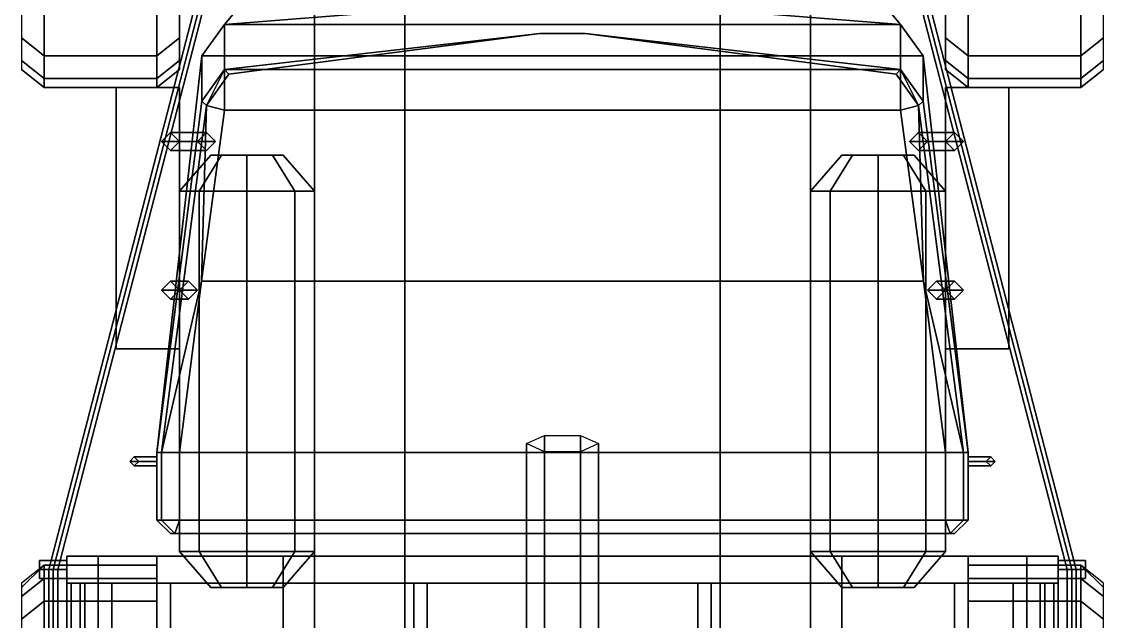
# Model space of a CAD drawing. Header units: millimetres. Extents: x -1.2 to 3, y -3.17 to 5.
# Drawn here: x -1.2 to 1.2, y -0.655 to 0.676 of the extents above; entities that cross this region are included whole.
import ezdxf

# ---------------------------------------------------------------- set-up
doc = ezdxf.new("R2010")
doc.units = ezdxf.units.MM
doc.layers.add('crane', color=1, linetype='Continuous')
doc.layers.add('mudguards', color=6, linetype='Continuous')

msp = doc.modelspace()

# ---------------------------------------------------------------- linework, layer by layer
for points in [[(-0.55, 1.14, 0.76), (-0.55, -0.46, 0.76), (-0.55, -0.46, 0.89), (-0.55, 1.14, 0.89)], [(-0.35, 1.14, 0.76), (-0.35, -0.46, 0.76), (-0.55, -0.46, 0.76), (-0.55, 1.14, 0.76)], [(-0.35, -0.46, 0.89), (-0.35, -0.46, 0.76), (-0.35, 1.14, 0.76), (-0.35, 1.14, 0.89)], [(0.35, 1.14, 0.76), (0.35, -0.46, 0.76), (0.35, -0.46, 0.89), (0.35, 1.14, 0.89)], [(0.55, 1.14, 0.76), (0.55, -0.46, 0.76), (0.35, -0.46, 0.76), (0.35, 1.14, 0.76)], [(0.55, -0.46, 0.89), (0.55, -0.46, 0.76), (0.55, 1.14, 0.76), (0.55, 1.14, 0.89)], [(-0.7, 0.73, 0.78), (-0.75, 0.67, 0.78), (-0.75, 0.67, 1.77), (-0.7, 0.73, 1.74)], [(0, 0.73, 1.77), (-0.75, 0.67, 1.77), (0.75, 0.67, 1.77), (0, 0.73, 1.77)], [(0.7, 0.73, 0.78), (0.75, 0.67, 0.78), (-0.75, 0.67, 0.78), (-0.7, 0.73, 0.78)], [(-0.7, 0.73, 1.74), (-0.75, 0.67, 1.77), (0, 0.73, 1.77)], [(0, 0.73, 1.77), (0.75, 0.67, 1.77), (0.7, 0.73, 1.74), (0, 0.73, 1.77)], [(0.75, 0.67, 1.77), (0.75, 0.67, 0.78), (0.7, 0.73, 0.78), (0.7, 0.73, 1.74)], [(-0.75, 0.67, 0.78), (-0.8, 0.6, 0.78), (-0.8, 0.6, 1.77), (-0.75, 0.67, 1.77)], [(0.75, 0.67, 0.78), (0.8, 0.6, 0.78), (-0.8, 0.6, 0.78), (-0.75, 0.67, 0.78)], [(-0.75, 0.67, 1.77), (-0.8, 0.6, 1.77), (-0.8, 0.5, 2.41), (-0.75, 0.57, 2.41)], [(0.75, 0.57, 2.41), (0.75, 0.67, 1.77), (-0.75, 0.67, 1.77), (-0.75, 0.57, 2.41)], [(-0.05, 0.65, 2.42), (-0.75, 0.57, 2.53), (0.75, 0.57, 2.53), (0.05, 0.65, 2.42)], [(0.05, 0.65, 2.42), (0.75, 0.57, 2.41), (-0.75, 0.57, 2.41), (-0.05, 0.65, 2.42)], [(-0.05, 0.65, 2.42), (-0.75, 0.57, 2.41), (-0.74, 0.56, 2.46), (-0.05, 0.65, 2.42)], [(-0.05, 0.65, 2.42), (-0.74, 0.56, 2.46), (-0.75, 0.57, 2.53), (-0.05, 0.65, 2.42)], [(0.74, 0.56, 2.46), (0.75, 0.57, 2.41), (0.05, 0.65, 2.42)], [(0.75, 0.57, 2.53), (0.74, 0.56, 2.46), (0.05, 0.65, 2.42)], [(0.8, 0.6, 1.77), (0.8, 0.6, 0.78), (0.75, 0.67, 0.78), (0.75, 0.67, 1.77)], [(0.8, 0.5, 2.41), (0.8, 0.6, 1.77), (0.75, 0.67, 1.77), (0.75, 0.57, 2.41)], [(-0.8, 0.6, 1.77), (-0.8, 0.6, 0.89), (-0.9, -0.28, 0.89), (-0.9, -0.28, 1.77)], [(-0.9, -0.28, 0.89), (-0.8, 0.6, 0.89), (0.8, 0.6, 0.89), (0.9, -0.28, 0.89)], [(-0.8, 0.5, 2.41), (-0.8, 0.6, 1.77), (-0.9, -0.28, 1.77), (-0.9, -0.28, 2.41)], [(0.9, -0.28, 1.77), (0.8, 0.6, 1.77), (0.8, 0.5, 2.41), (0.9, -0.28, 2.41)], [(0.9, -0.28, 0.89), (0.8, 0.6, 0.89), (0.8, 0.6, 1.77), (0.9, -0.28, 1.77)], [(-0.75, 0.57, 2.41), (-0.8, 0.5, 2.41), (-0.79, 0.49, 2.46), (-0.74, 0.56, 2.46)], [(-0.74, 0.56, 2.46), (-0.79, 0.49, 2.46), (-0.79, 0.49, 2.46), (-0.75, 0.57, 2.53)], [(-0.75, 0.57, 2.53), (-0.79, 0.49, 2.46), (-0.79, 0.49, 2.46), (-0.75, 0.48, 2.58)], [(0.75, 0.48, 2.58), (0.75, 0.57, 2.53), (-0.75, 0.57, 2.53), (-0.75, 0.48, 2.58)], [(0.79, 0.49, 2.46), (0.8, 0.5, 2.41), (0.75, 0.57, 2.41), (0.74, 0.56, 2.46)], [(0.79, 0.49, 2.46), (0.79, 0.49, 2.46), (0.74, 0.56, 2.46), (0.75, 0.57, 2.53)], [(0.79, 0.49, 2.46), (0.79, 0.49, 2.46), (0.75, 0.57, 2.53), (0.75, 0.48, 2.58)], [(-0.99, 0.53, 0.68), (-0.99, -0.05, 0.68), (-0.85, -0.05, 0.68), (-0.85, 0.53, 0.68)], [(-0.85, 0.53, 0.68), (-0.85, 0.53, 0.65), (-0.99, 0.53, 0.65), (-0.99, 0.53, 0.68)], [(-0.99, 0.53, 0.65), (-0.99, -0.05, 0.65), (-0.99, -0.05, 0.68), (-0.99, 0.53, 0.68)], [(-0.85, 0.53, 0.65), (-0.85, -0.05, 0.65), (-0.99, -0.05, 0.65), (-0.99, 0.53, 0.65)], [(-0.85, -0.05, 0.68), (-0.85, -0.05, 0.65), (-0.85, 0.53, 0.65), (-0.85, 0.53, 0.68)], [(0.85, 0.53, 0.65), (0.85, -0.05, 0.65), (0.85, -0.05, 0.68), (0.85, 0.53, 0.68)], [(0.99, 0.53, 0.68), (0.99, 0.53, 0.65), (0.85, 0.53, 0.65), (0.85, 0.53, 0.68)], [(0.99, 0.53, 0.65), (0.99, -0.05, 0.65), (0.85, -0.05, 0.65), (0.85, 0.53, 0.65)], [(0.85, 0.53, 0.68), (0.85, -0.05, 0.68), (0.99, -0.05, 0.68), (0.99, 0.53, 0.68)], [(0.99, -0.05, 0.68), (0.99, -0.05, 0.65), (0.99, 0.53, 0.65), (0.99, 0.53, 0.68)], [(-0.79, 0.49, 2.46), (-0.8, 0.5, 2.41), (-0.9, -0.28, 2.41), (-0.89, -0.28, 2.46)], [(-0.8013, 0.1, 2.62), (-0.79, 0.49, 2.46), (-0.89, -0.28, 2.46), (-0.8013, 0.1, 2.62)], [(-0.75, 0.48, 2.58), (-0.79, 0.49, 2.46), (-0.79, 0.49, 2.46), (-0.8013, 0.1, 2.62)], [(0.8013, 0.1, 2.62), (0.75, 0.48, 2.58), (-0.75, 0.48, 2.58), (-0.8013, 0.1, 2.62)], [(0.79, 0.49, 2.46), (0.79, 0.49, 2.46), (0.75, 0.48, 2.58), (0.8013, 0.1, 2.62)], [(0.9, -0.28, 2.41), (0.8, 0.5, 2.41), (0.79, 0.49, 2.46), (0.89, -0.28, 2.46)], [(0.89, -0.28, 2.46), (0.79, 0.49, 2.46), (0.8013, 0.1, 2.62)], [(-0.87, 0.43, 0.71), (-0.89, 0.41, 0.71), (-0.81, 0.41, 0.89), (-0.79, 0.43, 0.89)], [(-0.87, 0.43, 0.68), (-0.89, 0.41, 0.68), (-0.89, 0.41, 0.71), (-0.87, 0.43, 0.71)], [(-0.89, 0.41, 0.71), (-0.87, 0.39, 0.71), (-0.79, 0.39, 0.89), (-0.81, 0.41, 0.89)], [(-0.89, 0.41, 0.68), (-0.87, 0.39, 0.68), (-0.87, 0.39, 0.71), (-0.89, 0.41, 0.71)], [(-0.85, 0.41, 0.71), (-0.87, 0.43, 0.71), (-0.79, 0.43, 0.89), (-0.77, 0.41, 0.89)], [(-0.85, 0.41, 0.68), (-0.87, 0.43, 0.68), (-0.87, 0.43, 0.71), (-0.85, 0.41, 0.71)], [(-0.87, 0.39, 0.71), (-0.85, 0.41, 0.71), (-0.77, 0.41, 0.89), (-0.79, 0.39, 0.89)], [(-0.87, 0.39, 0.68), (-0.85, 0.41, 0.68), (-0.85, 0.41, 0.71), (-0.87, 0.39, 0.71)], [(0.87, 0.43, 0.71), (0.85, 0.41, 0.71), (0.77, 0.41, 0.89), (0.79, 0.43, 0.89)], [(0.85, 0.41, 0.71), (0.87, 0.39, 0.71), (0.79, 0.39, 0.89), (0.77, 0.41, 0.89)], [(0.89, 0.41, 0.71), (0.87, 0.43, 0.71), (0.79, 0.43, 0.89), (0.81, 0.41, 0.89)], [(0.87, 0.39, 0.71), (0.89, 0.41, 0.71), (0.81, 0.41, 0.89), (0.79, 0.39, 0.89)], [(0.87, 0.43, 0.68), (0.85, 0.41, 0.68), (0.85, 0.41, 0.71), (0.87, 0.43, 0.71)], [(0.85, 0.41, 0.68), (0.87, 0.39, 0.68), (0.87, 0.39, 0.71), (0.85, 0.41, 0.71)], [(0.89, 0.41, 0.68), (0.87, 0.43, 0.68), (0.87, 0.43, 0.71), (0.89, 0.41, 0.71)], [(0.87, 0.39, 0.68), (0.89, 0.41, 0.68), (0.89, 0.41, 0.71), (0.87, 0.39, 0.71)], [(-0.8061, 0.3, 0.6039), (-0.85, 0.3, 0.71), (-0.78, 0.38, 0.71), (-0.7566, 0.38, 0.6534)], [(-0.85, 0.3, 0.71), (-0.8061, 0.3, 0.8161), (-0.7566, 0.38, 0.7666), (-0.78, 0.38, 0.71)], [(-0.8061, 0.3, 0.8161), (-0.7, 0.3, 0.86), (-0.7, 0.38, 0.79), (-0.7566, 0.38, 0.7666)], [(-0.7, 0.3, 0.56), (-0.8061, 0.3, 0.6039), (-0.7566, 0.38, 0.6534), (-0.7, 0.38, 0.63)], [(-0.6434, 0.38, 0.6534), (-0.78, 0.38, 0.71), (-0.7566, 0.38, 0.7666), (-0.62, 0.38, 0.71)], [(-0.7, 0.38, 0.63), (-0.7566, 0.38, 0.6534), (-0.78, 0.38, 0.71), (-0.6434, 0.38, 0.6534)], [(-0.62, 0.38, 0.71), (-0.7566, 0.38, 0.7666), (-0.7, 0.38, 0.79), (-0.6434, 0.38, 0.7666)], [(-0.7, 0.3, 0.86), (-0.5939, 0.3, 0.8161), (-0.6434, 0.38, 0.7666), (-0.7, 0.38, 0.79)], [(-0.5939, 0.3, 0.6039), (-0.7, 0.3, 0.56), (-0.7, 0.38, 0.63), (-0.6434, 0.38, 0.6534)], [(-0.55, 0.3, 0.71), (-0.5939, 0.3, 0.6039), (-0.6434, 0.38, 0.6534), (-0.62, 0.38, 0.71)], [(-0.5939, 0.3, 0.8161), (-0.55, 0.3, 0.71), (-0.62, 0.38, 0.71), (-0.6434, 0.38, 0.7666)], [(0.55, 0.3, 0.71), (0.5939, 0.3, 0.8161), (0.6434, 0.38, 0.7666), (0.62, 0.38, 0.71)], [(0.5939, 0.3, 0.6039), (0.55, 0.3, 0.71), (0.62, 0.38, 0.71), (0.6434, 0.38, 0.6534)], [(0.7, 0.3, 0.56), (0.5939, 0.3, 0.6039), (0.6434, 0.38, 0.6534), (0.7, 0.38, 0.63)], [(0.5939, 0.3, 0.8161), (0.7, 0.3, 0.86), (0.7, 0.38, 0.79), (0.6434, 0.38, 0.7666)], [(0.7566, 0.38, 0.6534), (0.62, 0.38, 0.71), (0.6434, 0.38, 0.7666), (0.78, 0.38, 0.71)], [(0.7, 0.38, 0.63), (0.6434, 0.38, 0.6534), (0.62, 0.38, 0.71), (0.7566, 0.38, 0.6534)], [(0.78, 0.38, 0.71), (0.6434, 0.38, 0.7666), (0.7, 0.38, 0.79), (0.7566, 0.38, 0.7666)], [(0.8061, 0.3, 0.6039), (0.7, 0.3, 0.56), (0.7, 0.38, 0.63), (0.7566, 0.38, 0.6534)], [(0.7, 0.3, 0.86), (0.8061, 0.3, 0.8161), (0.7566, 0.38, 0.7666), (0.7, 0.38, 0.79)], [(0.8061, 0.3, 0.8161), (0.85, 0.3, 0.71), (0.78, 0.38, 0.71), (0.7566, 0.38, 0.7666)], [(0.85, 0.3, 0.71), (0.8061, 0.3, 0.6039), (0.7566, 0.38, 0.6534), (0.78, 0.38, 0.71)], [(-0.8061, 0.3, 0.8161), (-0.85, 0.3, 0.71), (-0.85, -0.5, 0.71), (-0.8061, -0.5, 0.8161)], [(-0.85, 0.3, 0.71), (-0.8061, 0.3, 0.6039), (-0.8061, -0.5, 0.6039), (-0.85, -0.5, 0.71)], [(-0.7, 0.3, 0.86), (-0.8061, 0.3, 0.8161), (-0.8061, -0.5, 0.8161), (-0.7, -0.5, 0.86)], [(-0.8061, 0.3, 0.6039), (-0.7, 0.3, 0.56), (-0.7, -0.5, 0.56), (-0.8061, -0.5, 0.6039)], [(-0.5939, 0.3, 0.8161), (-0.7, 0.3, 0.86), (-0.7, -0.5, 0.86), (-0.5939, -0.5, 0.8161)], [(-0.7, 0.3, 0.56), (-0.5939, 0.3, 0.6039), (-0.5939, -0.5, 0.6039), (-0.7, -0.5, 0.56)], [(-0.55, 0.3, 0.71), (-0.5939, 0.3, 0.8161), (-0.5939, -0.5, 0.8161), (-0.55, -0.5, 0.71)], [(-0.5939, 0.3, 0.6039), (-0.55, 0.3, 0.71), (-0.55, -0.5, 0.71), (-0.5939, -0.5, 0.6039)], [(0.5939, 0.3, 0.8161), (0.55, 0.3, 0.71), (0.55, -0.5, 0.71), (0.5939, -0.5, 0.8161)], [(0.55, 0.3, 0.71), (0.5939, 0.3, 0.6039), (0.5939, -0.5, 0.6039), (0.55, -0.5, 0.71)], [(0.5939, 0.3, 0.6039), (0.7, 0.3, 0.56), (0.7, -0.5, 0.56), (0.5939, -0.5, 0.6039)], [(0.7, 0.3, 0.86), (0.5939, 0.3, 0.8161), (0.5939, -0.5, 0.8161), (0.7, -0.5, 0.86)], [(0.7, 0.3, 0.56), (0.8061, 0.3, 0.6039), (0.8061, -0.5, 0.6039), (0.7, -0.5, 0.56)], [(0.8061, 0.3, 0.8161), (0.7, 0.3, 0.86), (0.7, -0.5, 0.86), (0.8061, -0.5, 0.8161)], [(0.85, 0.3, 0.71), (0.8061, 0.3, 0.8161), (0.8061, -0.5, 0.8161), (0.85, -0.5, 0.71)], [(0.8061, 0.3, 0.6039), (0.85, 0.3, 0.71), (0.85, -0.5, 0.71), (0.8061, -0.5, 0.6039)], [(-0.8013, 0.1, 2.62), (-0.89, -0.28, 2.46), (-0.85, -0.28, 2.62), (-0.8013, 0.1, 2.62)], [(-0.87, 0.1, 0.71), (-0.89, 0.08, 0.71), (-0.85, 0.08, 0.82), (-0.83, 0.1, 0.82)], [(-0.87, 0.1, 0.68), (-0.89, 0.08, 0.68), (-0.89, 0.08, 0.71), (-0.87, 0.1, 0.71)], [(-0.85, 0.08, 0.71), (-0.87, 0.1, 0.71), (-0.83, 0.1, 0.82), (-0.81, 0.08, 0.82)], [(-0.85, 0.08, 0.68), (-0.87, 0.1, 0.68), (-0.87, 0.1, 0.71), (-0.85, 0.08, 0.71)], [(0.85, -0.28, 2.62), (0.8013, 0.1, 2.62), (-0.8013, 0.1, 2.62), (-0.85, -0.28, 2.62)], [(-0.83, 0.1, 0.82), (-0.85, 0.08, 0.82), (-0.85, 0.08, 0.89), (-0.83, 0.1, 0.89)], [(-0.81, 0.08, 0.82), (-0.83, 0.1, 0.82), (-0.83, 0.1, 0.89), (-0.81, 0.08, 0.89)], [(0.85, -0.28, 2.62), (0.89, -0.28, 2.46), (0.8013, 0.1, 2.62)], [(0.87, 0.1, 0.71), (0.85, 0.08, 0.71), (0.81, 0.08, 0.82), (0.83, 0.1, 0.82)], [(0.83, 0.1, 0.82), (0.81, 0.08, 0.82), (0.81, 0.08, 0.89), (0.83, 0.1, 0.89)], [(0.89, 0.08, 0.71), (0.87, 0.1, 0.71), (0.83, 0.1, 0.82), (0.85, 0.08, 0.82)], [(0.85, 0.08, 0.82), (0.83, 0.1, 0.82), (0.83, 0.1, 0.89), (0.85, 0.08, 0.89)], [(0.87, 0.1, 0.68), (0.85, 0.08, 0.68), (0.85, 0.08, 0.71), (0.87, 0.1, 0.71)], [(0.89, 0.08, 0.68), (0.87, 0.1, 0.68), (0.87, 0.1, 0.71), (0.89, 0.08, 0.71)], [(-0.89, 0.08, 0.71), (-0.87, 0.06, 0.71), (-0.83, 0.06, 0.82), (-0.85, 0.08, 0.82)], [(-0.89, 0.08, 0.68), (-0.87, 0.06, 0.68), (-0.87, 0.06, 0.71), (-0.89, 0.08, 0.71)], [(-0.87, 0.06, 0.71), (-0.85, 0.08, 0.71), (-0.81, 0.08, 0.82), (-0.83, 0.06, 0.82)], [(-0.87, 0.06, 0.68), (-0.85, 0.08, 0.68), (-0.85, 0.08, 0.71), (-0.87, 0.06, 0.71)], [(-0.85, 0.08, 0.82), (-0.83, 0.06, 0.82), (-0.83, 0.06, 0.89), (-0.85, 0.08, 0.89)], [(-0.83, 0.06, 0.82), (-0.81, 0.08, 0.82), (-0.81, 0.08, 0.89), (-0.83, 0.06, 0.89)], [(0.85, 0.08, 0.71), (0.87, 0.06, 0.71), (0.83, 0.06, 0.82), (0.81, 0.08, 0.82)], [(0.81, 0.08, 0.82), (0.83, 0.06, 0.82), (0.83, 0.06, 0.89), (0.81, 0.08, 0.89)], [(0.87, 0.06, 0.71), (0.89, 0.08, 0.71), (0.85, 0.08, 0.82), (0.83, 0.06, 0.82)], [(0.83, 0.06, 0.82), (0.85, 0.08, 0.82), (0.85, 0.08, 0.89), (0.83, 0.06, 0.89)], [(0.85, 0.08, 0.68), (0.87, 0.06, 0.68), (0.87, 0.06, 0.71), (0.85, 0.08, 0.71)], [(0.87, 0.06, 0.68), (0.89, 0.08, 0.68), (0.89, 0.08, 0.71), (0.87, 0.06, 0.71)], [(-0.99, -0.05, 0.68), (-0.99, -0.05, 0.65), (-0.85, -0.05, 0.65), (-0.85, -0.05, 0.68)], [(0.85, -0.05, 0.68), (0.85, -0.05, 0.65), (0.99, -0.05, 0.65), (0.99, -0.05, 0.68)], [(-0.04, -1.3245, 0.5912), (-0.08, -1.2941, 0.6711), (-0.08, -0.2605, 0.948), (-0.04, -0.2426, 0.8811)], [(-0.08, -1.2941, 0.6711), (-0.04, -1.3603, 0.725), (-0.04, -0.2785, 1.0149), (-0.08, -0.2605, 0.948)], [(0.04, -1.3245, 0.5912), (-0.04, -1.3245, 0.5912), (-0.04, -0.2426, 0.8811), (0.04, -0.2426, 0.8811)], [(0.08, -1.2941, 0.6711), (0.04, -1.3245, 0.5912), (0.04, -0.2426, 0.8811), (0.08, -0.2605, 0.948)], [(0.04, -1.3603, 0.725), (0.08, -1.2941, 0.6711), (0.08, -0.2605, 0.948), (0.04, -0.2785, 1.0149)], [(-0.9, -0.28, 0.89), (-0.9, -0.43, 0.89), (-0.9, -0.43, 1.77), (-0.9, -0.28, 1.77)], [(0.9, -0.28, 0.89), (0.9, -0.43, 0.89), (-0.9, -0.43, 0.89), (-0.9, -0.28, 0.89)], [(-0.9, -0.28, 1.77), (-0.9, -0.43, 1.77), (-0.9, -0.43, 2.41), (-0.9, -0.28, 2.41)], [(-0.9, -0.28, 2.41), (-0.9, -0.43, 2.41), (-0.89, -0.43, 2.46), (-0.89, -0.28, 2.46)], [(-0.89, -0.28, 2.46), (-0.89, -0.43, 2.46), (-0.85, -0.43, 2.56), (-0.85, -0.28, 2.62)], [(-0.85, -0.28, 2.62), (-0.85, -0.43, 2.56), (0.85, -0.43, 2.56), (0.85, -0.28, 2.62)], [(-0.04, -1.3603, 0.725), (0.04, -1.3603, 0.725), (0.04, -0.2785, 1.0149), (-0.04, -0.2785, 1.0149)], [(0.85, -0.43, 2.56), (0.89, -0.43, 2.46), (0.89, -0.28, 2.46), (0.85, -0.28, 2.62)], [(0.89, -0.43, 2.46), (0.9, -0.43, 2.41), (0.9, -0.28, 2.41), (0.89, -0.28, 2.46)], [(0.9, -0.43, 1.77), (0.9, -0.43, 0.89), (0.9, -0.28, 0.89), (0.9, -0.28, 1.77)], [(0.9, -0.43, 2.41), (0.9, -0.43, 1.77), (0.9, -0.28, 1.77), (0.9, -0.28, 2.41)], [(-0.95, -0.29, 1.34), (-0.96, -0.3, 1.33), (-0.96, -0.3, 1.87), (-0.95, -0.29, 1.86)], [(-0.9, -0.29, 1.34), (-0.9, -0.3, 1.33), (-0.96, -0.3, 1.33), (-0.95, -0.29, 1.34)], [(-0.9, -0.3, 1.87), (-0.9, -0.29, 1.86), (-0.95, -0.29, 1.86), (-0.96, -0.3, 1.87)], [(-0.96, -0.3, 1.33), (-0.95, -0.31, 1.34), (-0.95, -0.31, 1.86), (-0.96, -0.3, 1.87)], [(-0.9, -0.3, 1.33), (-0.9, -0.31, 1.34), (-0.95, -0.31, 1.34), (-0.96, -0.3, 1.33)], [(-0.9, -0.31, 1.86), (-0.9, -0.3, 1.87), (-0.96, -0.3, 1.87), (-0.95, -0.31, 1.86)], [(-0.94, -0.3, 1.35), (-0.95, -0.29, 1.34), (-0.95, -0.29, 1.86), (-0.94, -0.3, 1.85)], [(-0.9, -0.3, 1.35), (-0.9, -0.29, 1.34), (-0.95, -0.29, 1.34), (-0.94, -0.3, 1.35)], [(-0.9, -0.29, 1.86), (-0.9, -0.3, 1.85), (-0.94, -0.3, 1.85), (-0.95, -0.29, 1.86)], [(-0.95, -0.31, 1.34), (-0.94, -0.3, 1.35), (-0.94, -0.3, 1.85), (-0.95, -0.31, 1.86)], [(-0.9, -0.31, 1.34), (-0.9, -0.3, 1.35), (-0.94, -0.3, 1.35), (-0.95, -0.31, 1.34)], [(-0.9, -0.3, 1.85), (-0.9, -0.31, 1.86), (-0.95, -0.31, 1.86), (-0.94, -0.3, 1.85)], [(0.9, -0.3, 1.33), (0.9, -0.29, 1.34), (0.95, -0.29, 1.34), (0.96, -0.3, 1.33)], [(0.9, -0.29, 1.34), (0.9, -0.3, 1.35), (0.94, -0.3, 1.35), (0.95, -0.29, 1.34)], [(0.9, -0.3, 1.85), (0.9, -0.29, 1.86), (0.95, -0.29, 1.86), (0.94, -0.3, 1.85)], [(0.9, -0.29, 1.86), (0.9, -0.3, 1.87), (0.96, -0.3, 1.87), (0.95, -0.29, 1.86)], [(0.9, -0.3, 1.35), (0.9, -0.31, 1.34), (0.95, -0.31, 1.34), (0.94, -0.3, 1.35)], [(0.9, -0.31, 1.34), (0.9, -0.3, 1.33), (0.96, -0.3, 1.33), (0.95, -0.31, 1.34)], [(0.9, -0.3, 1.87), (0.9, -0.31, 1.86), (0.95, -0.31, 1.86), (0.96, -0.3, 1.87)], [(0.9, -0.31, 1.86), (0.9, -0.3, 1.85), (0.94, -0.3, 1.85), (0.95, -0.31, 1.86)], [(0.95, -0.29, 1.34), (0.94, -0.3, 1.35), (0.94, -0.3, 1.85), (0.95, -0.29, 1.86)], [(0.94, -0.3, 1.35), (0.95, -0.31, 1.34), (0.95, -0.31, 1.86), (0.94, -0.3, 1.85)], [(0.96, -0.3, 1.33), (0.95, -0.29, 1.34), (0.95, -0.29, 1.86), (0.96, -0.3, 1.87)], [(0.95, -0.31, 1.34), (0.96, -0.3, 1.33), (0.96, -0.3, 1.87), (0.95, -0.31, 1.86)], [(-0.9, -0.43, 1.77), (-0.9, -0.43, 0.89), (0.9, -0.43, 0.89), (0.9, -0.43, 1.77)], [(0.9, -0.43, 1.77), (0.9, -0.43, 0.89), (-0.9, -0.43, 0.89), (-0.9, -0.43, 1.77)], [(-0.9, -0.43, 0.89), (-0.87, -0.46, 0.89), (-0.87, -0.46, 1.77), (-0.9, -0.43, 1.77)], [(0.9, -0.43, 0.89), (0.87, -0.46, 0.89), (-0.87, -0.46, 0.89), (-0.9, -0.43, 0.89)], [(-0.9, -0.43, 1.77), (-0.87, -0.46, 1.77), (-0.87, -0.46, 2.41), (-0.9, -0.43, 2.41)], [(-0.9, -0.43, 2.41), (-0.87, -0.46, 2.41), (-0.86, -0.46, 2.46), (-0.89, -0.43, 2.46)], [(-0.89, -0.43, 2.46), (-0.86, -0.46, 2.46), (-0.85, -0.43, 2.56)], [(-0.85, -0.43, 2.56), (-0.86, -0.46, 2.46), (0.86, -0.46, 2.46), (0.85, -0.43, 2.56)], [(0.85, -0.43, 2.56), (0.86, -0.46, 2.46), (0.89, -0.43, 2.46), (0.85, -0.43, 2.56)], [(0.86, -0.46, 2.46), (0.87, -0.46, 2.41), (0.9, -0.43, 2.41), (0.89, -0.43, 2.46)], [(0.87, -0.46, 1.77), (0.87, -0.46, 0.89), (0.9, -0.43, 0.89), (0.9, -0.43, 1.77)], [(0.87, -0.46, 2.41), (0.87, -0.46, 1.77), (0.9, -0.43, 1.77), (0.9, -0.43, 2.41)], [(-0.87, -0.46, 1.77), (-0.87, -0.46, 0.89), (0.87, -0.46, 0.89), (0.87, -0.46, 1.77)], [(-0.87, -0.46, 2.41), (-0.87, -0.46, 1.77), (0.87, -0.46, 1.77), (0.87, -0.46, 2.41)], [(-0.86, -0.46, 2.46), (-0.87, -0.46, 2.41), (0.87, -0.46, 2.41), (0.86, -0.46, 2.46)], [(-0.55, -0.46, 0.76), (-0.55, -2.06, 0.76), (-0.55, -2.17, 1.06), (-0.55, -0.46, 1.06)], [(-0.35, -0.46, 0.76), (-0.35, -2.06, 0.76), (-0.55, -2.06, 0.76), (-0.55, -0.46, 0.76)], [(-0.55, -0.46, 1.06), (-0.55, -2.17, 1.06), (-0.35, -2.17, 1.06), (-0.35, -0.46, 1.06)], [(-0.35, -2.17, 1.06), (-0.35, -2.06, 0.76), (-0.35, -0.46, 0.76), (-0.35, -0.46, 1.06)], [(0.35, -0.46, 0.76), (0.35, -2.06, 0.76), (0.35, -2.17, 1.06), (0.35, -0.46, 1.06)], [(0.55, -0.46, 0.76), (0.55, -2.06, 0.76), (0.35, -2.06, 0.76), (0.35, -0.46, 0.76)], [(0.35, -0.46, 1.06), (0.35, -2.17, 1.06), (0.55, -2.17, 1.06), (0.55, -0.46, 1.06)], [(0.55, -2.17, 1.06), (0.55, -2.06, 0.76), (0.55, -0.46, 0.76), (0.55, -0.46, 1.06)], [(-0.8061, -0.5, 0.8161), (-0.85, -0.5, 0.71), (-0.78, -0.58, 0.71), (-0.7566, -0.58, 0.7666)], [(-0.85, -0.5, 0.71), (-0.8061, -0.5, 0.6039), (-0.7566, -0.58, 0.6534), (-0.78, -0.58, 0.71)], [(-0.7, -0.5, 0.86), (-0.8061, -0.5, 0.8161), (-0.7566, -0.58, 0.7666), (-0.7, -0.58, 0.79)], [(-0.8061, -0.5, 0.6039), (-0.7, -0.5, 0.56), (-0.7, -0.58, 0.63), (-0.7566, -0.58, 0.6534)], [(-0.5939, -0.5, 0.8161), (-0.7, -0.5, 0.86), (-0.7, -0.58, 0.79), (-0.6434, -0.58, 0.7666)], [(-0.7, -0.5, 0.56), (-0.5939, -0.5, 0.6039), (-0.6434, -0.58, 0.6534), (-0.7, -0.58, 0.63)], [(-0.55, -0.5, 0.71), (-0.5939, -0.5, 0.8161), (-0.6434, -0.58, 0.7666), (-0.62, -0.58, 0.71)], [(-0.5939, -0.5, 0.6039), (-0.55, -0.5, 0.71), (-0.62, -0.58, 0.71), (-0.6434, -0.58, 0.6534)], [(0.5939, -0.5, 0.8161), (0.55, -0.5, 0.71), (0.62, -0.58, 0.71), (0.6434, -0.58, 0.7666)], [(0.55, -0.5, 0.71), (0.5939, -0.5, 0.6039), (0.6434, -0.58, 0.6534), (0.62, -0.58, 0.71)], [(0.5939, -0.5, 0.6039), (0.7, -0.5, 0.56), (0.7, -0.58, 0.63), (0.6434, -0.58, 0.6534)], [(0.7, -0.5, 0.86), (0.5939, -0.5, 0.8161), (0.6434, -0.58, 0.7666), (0.7, -0.58, 0.79)], [(0.7, -0.5, 0.56), (0.8061, -0.5, 0.6039), (0.7566, -0.58, 0.6534), (0.7, -0.58, 0.63)], [(0.8061, -0.5, 0.8161), (0.7, -0.5, 0.86), (0.7, -0.58, 0.79), (0.7566, -0.58, 0.7666)], [(0.85, -0.5, 0.71), (0.8061, -0.5, 0.8161), (0.7566, -0.58, 0.7666), (0.78, -0.58, 0.71)], [(0.8061, -0.5, 0.6039), (0.85, -0.5, 0.71), (0.78, -0.58, 0.71), (0.7566, -0.58, 0.6534)], [(1.1, -0.51, 1.17), (1.1, -0.7, 1.17), (-1.1, -0.7, 1.17), (-1.1, -0.51, 1.17)], [(-1.1, -0.57, 1.91), (-1.1, -0.57, 2.55), (-1.1, -0.51, 2.55), (-1.1, -0.51, 1.17)], [(-1.1, -0.51, 1.17), (-1.1, -0.51, 2.55), (1.1, -0.51, 2.55), (1.1, -0.51, 1.17)], [(-1.1, -0.57, 2.55), (-1.03, -0.57, 2.62), (-1.03, -0.51, 2.62), (-1.1, -0.51, 2.55)], [(-1.1, -0.51, 2.55), (-1.03, -0.51, 2.62), (1.03, -0.51, 2.62), (1.1, -0.51, 2.55)], [(-1.1, -0.51, 1.17), (-1.1, -0.7, 1.17), (-1.1, -0.88, 1.36), (-1.1, -0.57, 1.91)], [(0.9, -0.51, 2.69), (1.03, -0.51, 2.62), (-1.03, -0.51, 2.62), (-0.9, -0.51, 2.69)], [(-1.03, -0.51, 2.62), (-1.03, -0.57, 2.62), (-0.9, -0.57, 2.69), (-0.9, -0.51, 2.69)], [(-0.9, -0.51, 2.69), (-0.9, -0.57, 2.69), (0.9, -0.57, 2.69), (0.9, -0.51, 2.69)], [(-0.62, -0.51, 1.1), (-0.62, -2.81, 1.1), (-0.62, -2.81, 1.17), (-0.62, -0.51, 1.17)], [(0.62, -0.51, 1.17), (0.62, -0.51, 1.1), (-0.62, -0.51, 1.1), (-0.62, -0.51, 1.17)], [(0.62, -0.51, 1.1), (0.62, -2.81, 1.1), (-0.62, -2.81, 1.1), (-0.62, -0.51, 1.1)], [(0.62, -2.81, 1.17), (0.62, -2.81, 1.1), (0.62, -0.51, 1.1), (0.62, -0.51, 1.17)], [(0.9, -0.57, 2.69), (1.03, -0.57, 2.62), (1.03, -0.51, 2.62), (0.9, -0.51, 2.69)], [(1.03, -0.51, 2.62), (1.03, -0.57, 2.62), (1.1, -0.57, 2.55), (1.1, -0.51, 2.55)], [(1.1, -0.51, 2.55), (1.1, -0.57, 2.55), (1.1, -0.57, 1.91), (1.1, -0.51, 1.17)], [(1.1, -0.88, 1.36), (1.1, -0.7, 1.17), (1.1, -0.51, 1.17), (1.1, -0.57, 1.91)], [(1.1, -0.57, 1.91), (1.1, -0.57, 2.55), (-1.1, -0.57, 2.55), (-1.1, -0.57, 1.91)], [(1.1, -0.57, 2.55), (1.03, -0.57, 2.62), (-1.03, -0.57, 2.62), (-1.1, -0.57, 2.55)], [(-1.1, -1.35, 1.53), (-1.1, -1.46, 1.53), (-1.1, -3.14, 1.91), (-1.1, -0.57, 1.91)], [(-1.1, -0.57, 1.91), (-1.1, -3.17, 1.91), (-1.07, -3.14, 1.91), (-1.07, -0.57, 1.91)], [(-1.1, -0.88, 1.36), (-1.1, -1.11, 1.48), (-1.1, -1.11, 1.48), (-1.1, -0.57, 1.91)], [(-1.1, -1.11, 1.48), (-1.1, -1.35, 1.53), (-1.1, -1.35, 1.53), (-1.1, -0.57, 1.91)], [(-1.1, -0.57, 2.3), (-1.1, -3.14, 2.3), (-1.07, -3.14, 2.3), (-1.07, -0.57, 2.3)], [(-1.09, -0.57, 2.27), (-1.09, -3.1, 2.27), (-1.1, -3.1, 2.27), (-1.1, -0.57, 2.27)], [(-1.1, -3.14, 2.27), (-1.1, -3.14, 2.3), (-1.1, -0.57, 2.3), (-1.1, -0.57, 2.27)], [(-1.1, -0.57, 2.55), (-1.1, -1.38, 2.55), (-1.07, -1.38, 2.55), (-1.07, -0.57, 2.55)], [(-1.07, -0.57, 2.52), (-1.07, -1.38, 2.52), (-1.1, -1.38, 2.52), (-1.1, -0.57, 2.52)], [(-1.1, -1.38, 2.52), (-1.1, -1.38, 2.55), (-1.1, -0.57, 2.55), (-1.1, -0.57, 2.52)], [(-1.09, -0.57, 2), (-1.09, -1.38, 2), (-1.09, -1.38, 2.09), (-1.09, -0.57, 2.09)], [(-1.07, -0.57, 2), (-1.07, -1.38, 2), (-1.09, -1.38, 2), (-1.09, -0.57, 2)], [(-1.09, -0.57, 2.18), (-1.09, -1.38, 2.18), (-1.09, -1.38, 2.27), (-1.09, -0.57, 2.27)], [(-1.07, -0.57, 2.18), (-1.07, -1.38, 2.18), (-1.09, -1.38, 2.18), (-1.09, -0.57, 2.18)], [(-1.09, -0.57, 2.09), (-1.09, -1.38, 2.09), (-1.07, -1.38, 2.09), (-1.07, -0.57, 2.09)], [(-1.07, -0.57, 1.23), (-1.07, -0.69, 1.23), (1.07, -0.69, 1.23), (1.07, -0.57, 1.23)], [(-1.07, -0.87, 1.41), (-1.07, -0.69, 1.23), (-1.07, -0.57, 1.23), (-1.07, -0.57, 1.91)], [(-1.07, -3.14, 1.91), (-1.07, -1.46, 1.57), (-1.07, -1.35, 1.57), (-1.07, -0.57, 1.91)], [(-1.07, -1.11, 1.52), (-1.07, -1.11, 1.52), (-1.07, -0.87, 1.41), (-1.07, -0.57, 1.91)], [(-1.07, -1.35, 1.57), (-1.07, -1.35, 1.57), (-1.07, -1.11, 1.52), (-1.07, -0.57, 1.91)], [(1.07, -0.57, 1.23), (1.07, -0.57, 1.91), (-1.07, -0.57, 1.91), (-1.07, -0.57, 1.23)], [(-1.07, -1.38, 2.09), (-1.07, -1.38, 2), (-1.07, -0.57, 2), (-1.07, -0.57, 2.09)], [(-1.07, -0.57, 2.3), (-1.07, -3.14, 2.3), (-1.07, -3.1, 2.18), (-1.07, -0.57, 2.18)], [(-1.07, -0.57, 2.55), (-1.07, -1.38, 2.55), (-1.07, -1.38, 2.52), (-1.07, -0.57, 2.52)], [(-1.03, -0.57, 2.59), (-1.03, -1.38, 2.59), (-1.06, -1.38, 2.59), (-1.06, -0.57, 2.59)], [(-1.06, -1.38, 2.59), (-1.03, -1.38, 2.62), (-1.03, -0.57, 2.62), (-1.06, -0.57, 2.59)], [(-0.9, -0.57, 2.69), (-1.03, -0.57, 2.62), (1.03, -0.57, 2.62), (0.9, -0.57, 2.69)], [(-1.03, -0.57, 2.62), (-1.03, -1.38, 2.62), (-1, -1.38, 2.62), (-1, -0.57, 2.62)], [(-1, -0.57, 2.62), (-1, -1.38, 2.62), (-1.03, -1.38, 2.59), (-1.03, -0.57, 2.59)], [(-0.87, -0.57, 2.67), (-0.87, -1.38, 2.67), (-0.9, -1.38, 2.67), (-0.9, -0.57, 2.67)], [(-0.9, -1.38, 2.67), (-0.9, -1.38, 2.69), (-0.9, -0.57, 2.69), (-0.9, -0.57, 2.67)], [(-0.9, -0.57, 2.69), (-0.9, -1.38, 2.69), (-0.87, -1.38, 2.69), (-0.87, -0.57, 2.69)], [(-0.87, -0.57, 2.69), (-0.87, -1.38, 2.69), (-0.87, -1.38, 2.67), (-0.87, -0.57, 2.67)], [(-0.3, -0.57, 2.67), (-0.3, -1.38, 2.67), (-0.33, -1.38, 2.67), (-0.33, -0.57, 2.67)], [(-0.33, -1.38, 2.67), (-0.33, -1.38, 2.69), (-0.33, -0.57, 2.69), (-0.33, -0.57, 2.67)], [(-0.33, -0.57, 2.69), (-0.33, -1.38, 2.69), (-0.3, -1.38, 2.69), (-0.3, -0.57, 2.69)], [(-0.3, -0.57, 2.69), (-0.3, -1.38, 2.69), (-0.3, -1.38, 2.67), (-0.3, -0.57, 2.67)], [(0.3, -1.38, 2.69), (0.3, -0.57, 2.69), (0.3, -0.57, 2.67), (0.3, -1.38, 2.67)], [(0.3, -1.38, 2.67), (0.3, -0.57, 2.67), (0.33, -0.57, 2.67), (0.33, -1.38, 2.67)], [(0.33, -1.38, 2.69), (0.33, -0.57, 2.69), (0.3, -0.57, 2.69), (0.3, -1.38, 2.69)], [(0.33, -0.57, 2.67), (0.33, -0.57, 2.69), (0.33, -1.38, 2.69), (0.33, -1.38, 2.67)], [(0.9, -1.38, 2.69), (0.9, -0.57, 2.69), (0.87, -0.57, 2.69), (0.87, -1.38, 2.69)], [(0.87, -1.38, 2.67), (0.87, -0.57, 2.67), (0.9, -0.57, 2.67), (0.9, -1.38, 2.67)], [(0.87, -1.38, 2.69), (0.87, -0.57, 2.69), (0.87, -0.57, 2.67), (0.87, -1.38, 2.67)], [(0.9, -0.57, 2.67), (0.9, -0.57, 2.69), (0.9, -1.38, 2.69), (0.9, -1.38, 2.67)], [(1.03, -1.38, 2.62), (1.03, -0.57, 2.62), (1, -0.57, 2.62), (1, -1.38, 2.62)], [(1, -1.38, 2.62), (1, -0.57, 2.62), (1.03, -0.57, 2.59), (1.03, -1.38, 2.59)], [(1.06, -0.57, 2.59), (1.03, -0.57, 2.62), (1.03, -1.38, 2.62), (1.06, -1.38, 2.59)], [(1.03, -1.38, 2.59), (1.03, -0.57, 2.59), (1.06, -0.57, 2.59), (1.06, -1.38, 2.59)], [(1.07, -0.57, 1.23), (1.07, -0.69, 1.23), (1.07, -0.87, 1.41), (1.07, -0.57, 1.91)], [(1.07, -1.35, 1.57), (1.07, -1.46, 1.57), (1.07, -3.14, 1.91), (1.07, -0.57, 1.91)], [(1.07, -1.11, 1.52), (1.07, -1.35, 1.57), (1.07, -1.35, 1.57), (1.07, -0.57, 1.91)], [(1.07, -0.87, 1.41), (1.07, -1.11, 1.52), (1.07, -1.11, 1.52), (1.07, -0.57, 1.91)], [(1.07, -0.57, 1.91), (1.07, -3.14, 1.91), (1.1, -3.17, 1.91), (1.1, -0.57, 1.91)], [(1.07, -3.1, 2.18), (1.07, -3.14, 2.3), (1.07, -0.57, 2.3), (1.07, -0.57, 2.18)], [(1.07, -0.57, 2.3), (1.07, -3.14, 2.3), (1.1, -3.14, 2.3), (1.1, -0.57, 2.3)], [(1.09, -0.57, 2.18), (1.09, -1.38, 2.18), (1.07, -1.38, 2.18), (1.07, -0.57, 2.18)], [(1.07, -0.57, 2), (1.07, -1.38, 2), (1.07, -1.38, 2.09), (1.07, -0.57, 2.09)], [(1.09, -0.57, 2), (1.09, -1.38, 2), (1.07, -1.38, 2), (1.07, -0.57, 2)], [(1.07, -0.57, 2.09), (1.07, -1.38, 2.09), (1.09, -1.38, 2.09), (1.09, -0.57, 2.09)], [(1.1, -1.38, 2.55), (1.1, -0.57, 2.55), (1.07, -0.57, 2.55), (1.07, -1.38, 2.55)], [(1.07, -1.38, 2.52), (1.07, -0.57, 2.52), (1.1, -0.57, 2.52), (1.1, -1.38, 2.52)], [(1.07, -1.38, 2.55), (1.07, -0.57, 2.55), (1.07, -0.57, 2.52), (1.07, -1.38, 2.52)], [(1.1, -0.57, 2.27), (1.1, -3.1, 2.27), (1.09, -3.1, 2.27), (1.09, -0.57, 2.27)], [(1.09, -1.38, 2.27), (1.09, -1.38, 2.18), (1.09, -0.57, 2.18), (1.09, -0.57, 2.27)], [(1.09, -1.38, 2.09), (1.09, -1.38, 2), (1.09, -0.57, 2), (1.09, -0.57, 2.09)], [(1.1, -3.17, 1.91), (1.1, -1.46, 1.53), (1.1, -1.35, 1.53), (1.1, -0.57, 1.91)], [(1.1, -1.35, 1.53), (1.1, -1.35, 1.53), (1.1, -1.11, 1.48), (1.1, -0.57, 1.91)], [(1.1, -1.11, 1.48), (1.1, -1.11, 1.48), (1.1, -0.88, 1.36), (1.1, -0.57, 1.91)], [(1.1, -0.57, 2.3), (1.1, -3.14, 2.3), (1.1, -3.14, 2.27), (1.1, -0.57, 2.27)], [(1.1, -0.57, 2.52), (1.1, -0.57, 2.55), (1.1, -1.38, 2.55), (1.1, -1.38, 2.52)], [(-0.7, -0.58, 0.79), (-0.7566, -0.58, 0.7666), (-0.78, -0.58, 0.71), (-0.6434, -0.58, 0.7666)], [(-0.6434, -0.58, 0.7666), (-0.78, -0.58, 0.71), (-0.7566, -0.58, 0.6534), (-0.62, -0.58, 0.71)], [(-0.62, -0.58, 0.71), (-0.7566, -0.58, 0.6534), (-0.7, -0.58, 0.63), (-0.6434, -0.58, 0.6534)], [(0.7566, -0.58, 0.7666), (0.62, -0.58, 0.71), (0.6434, -0.58, 0.6534), (0.78, -0.58, 0.71)], [(0.7, -0.58, 0.79), (0.6434, -0.58, 0.7666), (0.62, -0.58, 0.71), (0.7566, -0.58, 0.7666)], [(0.78, -0.58, 0.71), (0.6434, -0.58, 0.6534), (0.7, -0.58, 0.63), (0.7566, -0.58, 0.6534)]]:
    msp.add_3dface(points)
at = {"layer": 'crane'}
for points in [[(-0.79, 0.77, 3.13), (-0.8, 0.77, 3.12), (-1.14, -0.54, 2.53), (-1.13, -0.54, 2.54)], [(-0.8, 0.77, 3.12), (-0.79, 0.77, 3.11), (-1.13, -0.54, 2.52), (-1.14, -0.54, 2.53)], [(-0.78, 0.77, 3.12), (-0.79, 0.77, 3.13), (-1.13, -0.54, 2.54), (-1.12, -0.54, 2.53)], [(-0.79, 0.77, 3.11), (-0.78, 0.77, 3.12), (-1.12, -0.54, 2.53), (-1.13, -0.54, 2.52)], [(0.78, 0.77, 3.12), (0.79, 0.77, 3.11), (1.13, -0.54, 2.52), (1.12, -0.54, 2.53)], [(0.79, 0.77, 3.13), (0.78, 0.77, 3.12), (1.12, -0.54, 2.53), (1.13, -0.54, 2.54)], [(0.79, 0.77, 3.11), (0.8, 0.77, 3.12), (1.14, -0.54, 2.53), (1.13, -0.54, 2.52)], [(0.8, 0.77, 3.12), (0.79, 0.77, 3.13), (1.13, -0.54, 2.54), (1.14, -0.54, 2.53)], [(-1.1, -0.54, 2.55), (-1.1, -0.52, 2.53), (-1.16, -0.52, 2.53), (-1.16, -0.54, 2.55)], [(-1.1, -0.52, 2.53), (-1.1, -0.54, 2.51), (-1.16, -0.54, 2.51), (-1.16, -0.52, 2.53)], [(-1.16, -0.54, 2.55), (-1.16, -0.52, 2.53), (-1.16, -0.54, 2.51), (-1.16, -0.56, 2.53)], [(1.1, -0.54, 2.51), (1.1, -0.52, 2.53), (1.16, -0.52, 2.53), (1.16, -0.54, 2.51)], [(1.1, -0.52, 2.53), (1.1, -0.54, 2.55), (1.16, -0.54, 2.55), (1.16, -0.52, 2.53)], [(1.16, -0.54, 2.55), (1.16, -0.56, 2.53), (1.16, -0.54, 2.51), (1.16, -0.52, 2.53)], [(-1.1, -0.56, 2.53), (-1.1, -0.54, 2.55), (-1.16, -0.54, 2.55), (-1.16, -0.56, 2.53)], [(-1.1, -0.54, 2.51), (-1.1, -0.56, 2.53), (-1.16, -0.56, 2.53), (-1.16, -0.54, 2.51)], [(-1.13, -0.54, 2.54), (-1.14, -0.54, 2.53), (-1.14, -2.86, 1.2), (-1.13, -2.86, 1.21)], [(-1.14, -0.54, 2.53), (-1.13, -0.54, 2.52), (-1.13, -2.86, 1.19), (-1.14, -2.86, 1.2)], [(-1.12, -0.54, 2.53), (-1.13, -0.54, 2.54), (-1.13, -2.86, 1.21), (-1.12, -2.86, 1.2)], [(-1.13, -0.54, 2.52), (-1.12, -0.54, 2.53), (-1.12, -2.86, 1.2), (-1.13, -2.86, 1.19)], [(1.1, -0.56, 2.53), (1.1, -0.54, 2.51), (1.16, -0.54, 2.51), (1.16, -0.56, 2.53)], [(1.1, -0.54, 2.55), (1.1, -0.56, 2.53), (1.16, -0.56, 2.53), (1.16, -0.54, 2.55)], [(1.12, -0.54, 2.53), (1.13, -0.54, 2.52), (1.13, -2.86, 1.19), (1.12, -2.86, 1.2)], [(1.13, -0.54, 2.54), (1.12, -0.54, 2.53), (1.12, -2.86, 1.2), (1.13, -2.86, 1.21)], [(1.13, -0.54, 2.52), (1.14, -0.54, 2.53), (1.14, -2.86, 1.2), (1.13, -2.86, 1.19)], [(1.14, -0.54, 2.53), (1.13, -0.54, 2.54), (1.13, -2.86, 1.21), (1.14, -2.86, 1.2)]]:
    msp.add_3dface(points, dxfattribs=at)
at = {"layer": 'mudguards'}
for points in [[(-0.85, 1.11, 1.23), (-0.85, 1.11, 1.23), (-0.85, 0.64, 1.03), (-0.85, 0.73, 1.2)], [(-0.85, 1.11, 1.23), (-0.85, 1.11, 1.23), (-0.85, 0.59, 0.88), (-0.85, 0.64, 1.03)], [(-0.85, 1.11, 1.23), (-0.85, 1.11, 1.23), (-0.85, 0.57, 0.76), (-0.85, 0.59, 0.88)], [(-0.85, 1.11, 1.23), (-0.85, 1.11, 0.78), (-0.85, 0.57, 0.64), (-0.85, 0.57, 0.76)], [(0.85, 1.11, 1.23), (0.85, 1.11, 0.78), (0.85, 0.57, 0.64), (0.85, 0.57, 0.76)], [(0.85, 1.11, 1.23), (0.85, 1.11, 1.23), (0.85, 0.57, 0.76), (0.85, 0.59, 0.88)], [(0.85, 1.11, 1.23), (0.85, 1.11, 1.23), (0.85, 0.59, 0.88), (0.85, 0.64, 1.03)], [(0.85, 1.11, 1.23), (0.85, 1.11, 1.23), (0.85, 0.64, 1.03), (0.85, 0.73, 1.2)], [(-1.2, 0.73, 1.2), (-1.2, 0.64, 1.03), (-1.15, 0.6, 1.07), (-1.15, 0.7, 1.24)], [(-0.9, 0.7, 1.24), (-0.9, 0.6, 1.07), (-0.85, 0.64, 1.03), (-0.85, 0.73, 1.2)], [(0.85, 0.73, 1.2), (0.85, 0.64, 1.03), (0.9, 0.6, 1.07), (0.9, 0.7, 1.24)], [(1.15, 0.7, 1.24), (1.15, 0.6, 1.07), (1.2, 0.64, 1.03), (1.2, 0.73, 1.2)], [(-1.15, 0.7, 1.24), (-1.15, 0.6, 1.07), (-0.9, 0.6, 1.07), (-0.9, 0.7, 1.24)], [(0.9, 0.7, 1.24), (0.9, 0.6, 1.07), (1.15, 0.6, 1.07), (1.15, 0.7, 1.24)], [(-1.2, 0.64, 1.03), (-1.2, 0.59, 0.88), (-1.15, 0.55, 0.9), (-1.15, 0.6, 1.07)], [(-0.9, 0.6, 1.07), (-0.9, 0.55, 0.9), (-0.85, 0.59, 0.88), (-0.85, 0.64, 1.03)], [(0.85, 0.64, 1.03), (0.85, 0.59, 0.88), (0.9, 0.55, 0.9), (0.9, 0.6, 1.07)], [(1.15, 0.6, 1.07), (1.15, 0.55, 0.9), (1.2, 0.59, 0.88), (1.2, 0.64, 1.03)], [(-1.15, 0.6, 1.07), (-1.15, 0.55, 0.9), (-0.9, 0.55, 0.9), (-0.9, 0.6, 1.07)], [(0.9, 0.6, 1.07), (0.9, 0.55, 0.9), (1.15, 0.55, 0.9), (1.15, 0.6, 1.07)], [(-1.2, 0.59, 0.88), (-1.2, 0.57, 0.76), (-1.15, 0.53, 0.78), (-1.15, 0.55, 0.9)], [(-0.9, 0.55, 0.9), (-0.9, 0.53, 0.78), (-0.85, 0.57, 0.76), (-0.85, 0.59, 0.88)], [(0.85, 0.59, 0.88), (0.85, 0.57, 0.76), (0.9, 0.53, 0.78), (0.9, 0.55, 0.9)], [(1.15, 0.55, 0.9), (1.15, 0.53, 0.78), (1.2, 0.57, 0.76), (1.2, 0.59, 0.88)], [(-1.2, 0.57, 0.76), (-1.2, 0.57, 0.64), (-1.15, 0.53, 0.62), (-1.15, 0.53, 0.78)], [(-0.9, 0.53, 0.78), (-0.9, 0.53, 0.62), (-0.85, 0.57, 0.64), (-0.85, 0.57, 0.76)], [(0.85, 0.57, 0.76), (0.85, 0.57, 0.64), (0.9, 0.53, 0.62), (0.9, 0.53, 0.78)], [(1.15, 0.53, 0.78), (1.15, 0.53, 0.62), (1.2, 0.57, 0.64), (1.2, 0.57, 0.76)], [(-1.15, 0.55, 0.9), (-1.15, 0.53, 0.78), (-0.9, 0.53, 0.78), (-0.9, 0.55, 0.9)], [(-1.15, 0.53, 0.78), (-1.15, 0.53, 0.62), (-0.9, 0.53, 0.62), (-0.9, 0.53, 0.78)], [(0.9, 0.55, 0.9), (0.9, 0.53, 0.78), (1.15, 0.53, 0.78), (1.15, 0.55, 0.9)], [(0.9, 0.53, 0.78), (0.9, 0.53, 0.62), (1.15, 0.53, 0.62), (1.15, 0.53, 0.78)], [(-1.15, -0.56, 0.89), (-1.15, -0.53, 0.76), (-1.2, -0.58, 0.77), (-1.2, -0.6, 0.86)], [(-1.15, -0.53, 0.76), (-1.15, -0.53, 0.63), (-1.2, -0.57, 0.65), (-1.2, -0.58, 0.77)], [(-0.9, -0.56, 0.89), (-0.9, -0.53, 0.76), (-1.15, -0.53, 0.76), (-1.15, -0.56, 0.89)], [(-0.9, -0.53, 0.76), (-0.9, -0.53, 0.63), (-1.15, -0.53, 0.63), (-1.15, -0.53, 0.76)], [(1.15, -0.56, 0.89), (1.15, -0.53, 0.76), (0.9, -0.53, 0.76), (0.9, -0.56, 0.89)], [(1.15, -0.53, 0.76), (1.15, -0.53, 0.63), (0.9, -0.53, 0.63), (0.9, -0.53, 0.76)], [(1.15, -0.53, 0.76), (1.15, -0.56, 0.89), (1.2, -0.6, 0.86), (1.2, -0.58, 0.77)], [(1.15, -0.53, 0.63), (1.15, -0.53, 0.76), (1.2, -0.58, 0.77), (1.2, -0.57, 0.65)], [(-1.15, -0.61, 1.03), (-1.15, -0.56, 0.89), (-1.2, -0.6, 0.86), (-1.2, -0.65, 1)], [(-0.9, -0.61, 1.03), (-0.9, -0.56, 0.89), (-1.15, -0.56, 0.89), (-1.15, -0.61, 1.03)], [(1.15, -0.61, 1.03), (1.15, -0.56, 0.89), (0.9, -0.56, 0.89), (0.9, -0.61, 1.03)], [(1.15, -0.56, 0.89), (1.15, -0.61, 1.03), (1.2, -0.65, 1), (1.2, -0.6, 0.86)], [(-1.15, -0.7, 1.17), (-1.15, -0.61, 1.03), (-1.2, -0.65, 1), (-1.2, -0.75, 1.15)], [(-0.9, -0.7, 1.17), (-0.9, -0.61, 1.03), (-1.15, -0.61, 1.03), (-1.15, -0.7, 1.17)], [(1.15, -0.7, 1.17), (1.15, -0.61, 1.03), (0.9, -0.61, 1.03), (0.9, -0.7, 1.17)], [(1.15, -0.61, 1.03), (1.15, -0.7, 1.17), (1.2, -0.75, 1.15), (1.2, -0.65, 1)]]:
    msp.add_3dface(points, dxfattribs=at)

doc.saveas('drawing.dxf')
